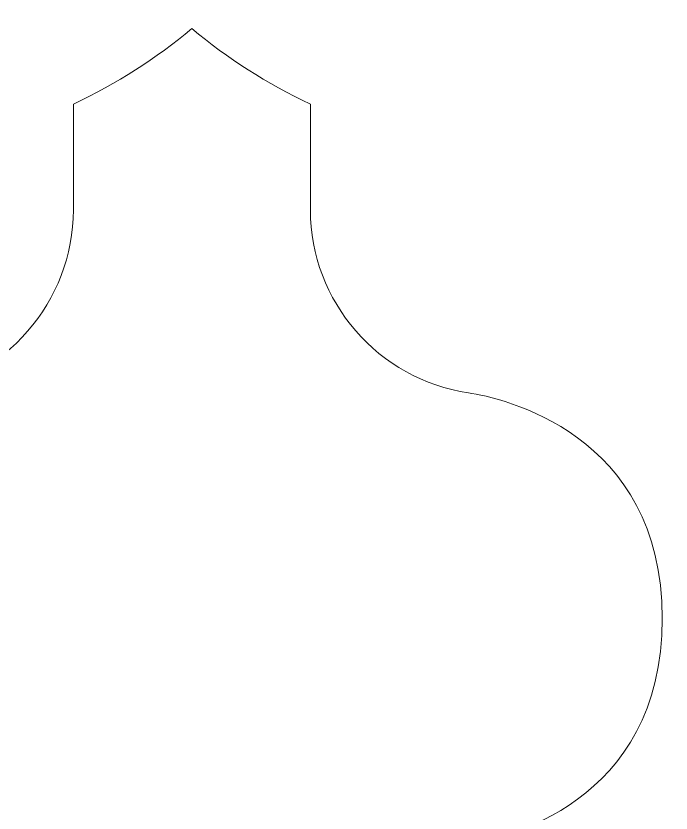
# Model space of a CAD drawing. Extents: x 14 to 2068, y -1996 to -61.
# Drawn here: x 991.97 to 1006.15, y -1503.52 to -1486.28 of the extents above; entities that cross this region are included whole.
import ezdxf

# ---------------------------------------------------------------- set-up
doc = ezdxf.new("R2010")
doc.units = 0
doc.header["$MEASUREMENT"] = 0
doc.layers.add('Layer 1', color=7, linetype='Continuous', lineweight=0)

msp = doc.modelspace()

# ---------------------------------------------------------------- linework, layer by layer
at = {"layer": 'Layer 1'}
for points, knots in [([(1136.179, -1560.887), (1123.338, -1560.887), (1111.791, -1552.933), (1107.031, -1540.957), (1107.031, -1540.957), (986.201, -1540.957), (986.201, -1540.957), (981.442, -1552.966), (969.985, -1560.887), (957.039, -1560.887), (944.095, -1560.887), (932.645, -1552.966), (927.896, -1540.957), (927.896, -1540.957), (923.109, -1540.957), (923.109, -1540.957), (904.902, -1540.957), (890.089, -1525.991), (890.089, -1507.597), (890.089, -1507.597), (890.089, -1483.434), (890.089, -1483.434), (883.927, -1477.169), (878.772, -1470.519), (874.355, -1463.137), (865.741, -1448.715), (863.057, -1434.854), (866.149, -1420.764), (869.438, -1405.837), (878.579, -1395.227), (891.888, -1390.885), (895.938, -1389.563), (900.24, -1388.894), (904.673, -1388.894), (914.969, -1388.894), (924.993, -1392.533), (932.176, -1398.879), (932.601, -1399.253), (933.014, -1399.626), (933.428, -1400.008), (939.064, -1394.846), (945.257, -1391.564), (952.28, -1390.008), (955.79, -1389.226), (959.276, -1388.829), (962.638, -1388.829), (963.875, -1388.829), (965.105, -1388.883), (966.319, -1388.989), (966.475, -1387.854), (966.679, -1386.713), (966.929, -1385.573), (969.644, -1373.223), (977.229, -1364.431), (988.287, -1360.815), (991.643, -1359.72), (995.207, -1359.164), (998.88, -1359.164), (1007.4, -1359.164), (1015.704, -1362.179), (1021.664, -1367.437), (1021.763, -1367.525), (1021.862, -1367.614), (1021.961, -1367.703), (1026.434, -1363.837), (1031.424, -1361.275), (1036.83, -1360.078), (1039.709, -1359.438), (1042.574, -1359.113), (1045.342, -1359.113), (1051.843, -1359.113), (1057.767, -1360.846), (1062.951, -1364.262), (1070.364, -1369.142), (1075.473, -1377.241), (1077.336, -1387.068), (1077.582, -1388.373), (1077.767, -1389.672), (1077.891, -1390.947), (1077.924, -1390.974), (1077.957, -1391), (1077.99, -1391.026), (1081.063, -1388.626), (1084.446, -1387.006), (1088.078, -1386.198), (1090.168, -1385.733), (1092.27, -1385.498), (1094.327, -1385.498), (1099.227, -1385.498), (1103.851, -1386.837), (1107.699, -1389.371), (1109.351, -1390.46), (1110.851, -1391.753), (1112.178, -1393.231), (1115.622, -1391.9), (1119.255, -1391.227), (1123.009, -1391.227), (1123.009, -1391.227), (1184.569, -1391.227), (1184.569, -1391.227), (1201.398, -1391.227), (1215.089, -1405.057), (1215.089, -1422.057), (1215.089, -1422.057), (1215.089, -1514.526), (1215.089, -1514.526), (1215.089, -1531.532), (1201.398, -1545.367), (1184.569, -1545.367), (1184.569, -1545.367), (1163.17, -1545.367), (1163.17, -1545.367), (1157.501, -1554.986), (1147.322, -1560.887), (1136.179, -1560.887)], [0, 0, 0, 0, 1, 1, 1, 2, 2, 2, 3, 3, 3, 4, 4, 4, 5, 5, 5, 6, 6, 6, 7, 7, 7, 8, 8, 8, 9, 9, 9, 10, 10, 10, 11, 11, 11, 12, 12, 12, 13, 13, 13, 14, 14, 14, 15, 15, 15, 16, 16, 16, 17, 17, 17, 18, 18, 18, 19, 19, 19, 20, 20, 20, 21, 21, 21, 22, 22, 22, 23, 23, 23, 24, 24, 24, 25, 25, 25, 26, 26, 26, 27, 27, 27, 28, 28, 28, 29, 29, 29, 30, 30, 30, 31, 31, 31, 32, 32, 32, 33, 33, 33, 34, 34, 34, 35, 35, 35, 36, 36, 36, 37, 37, 37, 38, 38, 38, 38]), ([(993.209, -1510.44), (994.211, -1510.912), (995.058, -1511.473), (995.774, -1512.07), (996.489, -1511.473), (997.336, -1510.912), (998.338, -1510.44), (998.338, -1510.44), (998.338, -1508.156), (998.338, -1508.156), (998.338, -1506.17), (999.823, -1504.466), (1001.791, -1504.194), (1002.461, -1504.09), (1005.953, -1503.342), (1005.953, -1499.315), (1005.953, -1495.29), (1002.462, -1494.543), (1001.762, -1494.434), (999.816, -1494.156), (998.338, -1492.453), (998.338, -1490.476), (998.338, -1490.476), (998.338, -1488.188), (998.338, -1488.188), (997.403, -1487.746), (996.544, -1487.199), (995.774, -1486.556), (995.003, -1487.199), (994.145, -1487.746), (993.209, -1488.188), (993.209, -1488.188), (993.209, -1490.476), (993.209, -1490.476), (993.209, -1492.466), (991.722, -1494.17), (989.751, -1494.438), (989.086, -1494.542), (985.594, -1495.29), (985.594, -1499.315), (985.594, -1503.262), (988.786, -1504.048), (989.765, -1504.195), (991.725, -1504.466), (993.209, -1506.17), (993.209, -1508.156), (993.209, -1508.156), (993.209, -1510.44), (993.209, -1510.44)], [0, 0, 0, 0, 1, 1, 1, 2, 2, 2, 3, 3, 3, 4, 4, 4, 5, 5, 5, 6, 6, 6, 7, 7, 7, 8, 8, 8, 9, 9, 9, 10, 10, 10, 11, 11, 11, 12, 12, 12, 13, 13, 13, 14, 14, 14, 15, 15, 15, 16, 16, 16, 16])]:
    msp.add_open_spline(points, degree=3, knots=knots, dxfattribs=at)

doc.saveas('drawing.dxf')
